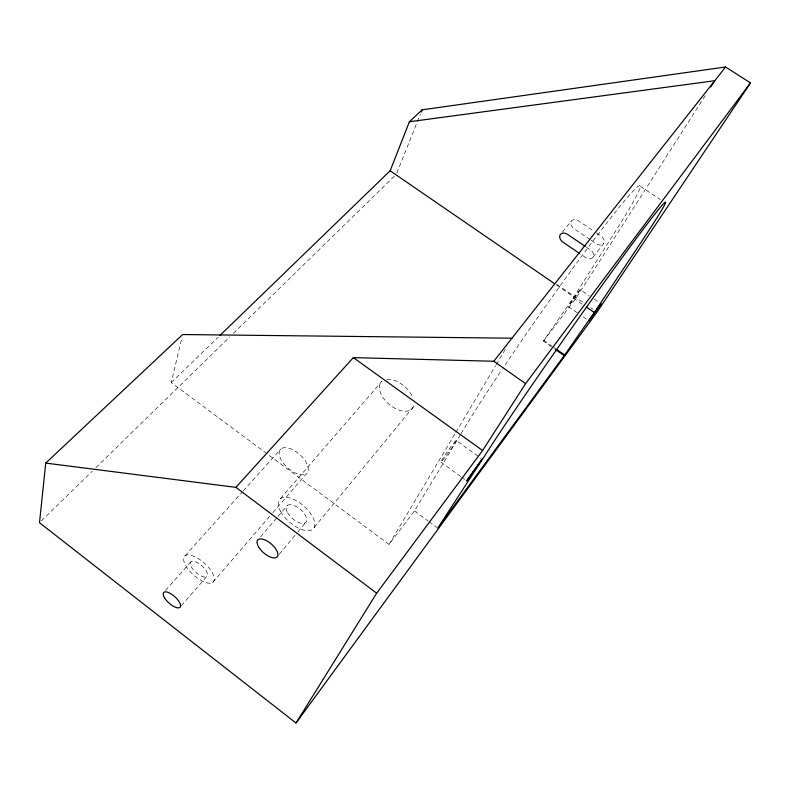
<?xml version="1.0" encoding="UTF-8"?>
<svg xmlns="http://www.w3.org/2000/svg" width="790" height="790" viewBox="0 0 790 790"><rect width="100%" height="100%" fill="white"/><g stroke="black" fill="none" stroke-linecap="round" stroke-linejoin="round"><path stroke-width="0.59" stroke-dasharray="3.95 2.96" d="M577.194 312.751L568.326 306.648L573.975 297.85L580.255 289.604L589.152 295.687M460.471 434.599L414.454 510.952L389.026 544.419L171.223 382.587L181.828 338.051M580.285 289.644L568.365 306.668M396.817 173.089L420.29 114.353M389.026 544.419L455.218 433.384M455.85 432.328L495.567 365.701M496.189 364.644L506.913 346.662M461.103 433.552L464.885 427.272A165.169 8.246 -55 0 1 502.065 369.473M551.351 346.652L543.421 341.132L573.175 297.998L614.274 233.188A165.169 8.246 -55 0 0 621.74 204.195A165.169 8.246 -55 0 0 502.776 368.407M543.421 341.132L575.92 298.344L705.49 95.234M593.083 257.185L603.758 243.35A6.231 4.533 36.4 0 0 601.012 235.993L594.9 231.875M562.352 232.122L571.18 221.328A6.202 4.513 37.9 0 1 578.626 220.884L593.883 231.184M314.252 527.414L413.101 407.265M279.196 554.304L297.099 532.786M297.87 531.848L306.431 521.568M260.591 536.785L277.191 517.391M277.981 516.462L287.461 505.383M212.737 582.428A19.286 8.018 41.7 0 0 197.905 558.332A19.286 8.018 41.7 0 0 186.203 566.42A19.286 8.018 41.7 0 0 212.737 582.428L271.997 513.648M272.807 512.72L306.441 473.684A17.834 9.006 41.6 0 0 293.732 450.241A17.834 9.006 41.6 0 0 281.122 459.79A17.834 9.006 41.6 0 0 306.441 473.684M280.45 498.589L382.054 381.126A20.431 11.791 40.4 0 0 391.307 406.021A20.431 11.791 40.4 0 0 413.99 404.095M181.394 605.673L206.664 576.601A10.833 4.503 41.7 0 0 198.27 563.053A10.833 4.503 41.7 0 0 191.773 567.664A10.833 4.503 41.7 0 0 206.664 576.601M165.475 590.446L191.091 561.65M185.008 555.814L242.402 491.854M243.221 490.946L280.934 448.918M41.258 520.995L92.371 471.087M95.896 467.65L229.831 336.856M233.356 333.41L394.605 175.943M171.223 382.587L218.198 337.142M640.433 186.381L660.4 199.643M590.15 239.607L573.994 228.675A6.202 4.513 37.9 0 1 571.19 221.319M591.157 240.288L596.203 243.705A6.231 4.533 36.4 0 0 603.767 243.34M586.328 247.102L590.258 249.778A6.31 4.523 36.6 0 1 593.093 257.175A6.31 4.523 36.6 0 1 585.479 257.471L580.374 254.005M594.09 299.074L599.027 302.461M556.535 284.183L583.909 302.975M591.009 307.843L593.033 309.236M556.634 285.101L575.92 298.344M573.175 297.998L582.22 304.209M583.109 316.82L588.027 320.217M543.826 340.49L551.766 346.02M552.753 346.701L555.726 348.775M456.195 440.455A13.262 0.711 -54.6 0 1 445.007 457.213A13.262 0.711 -54.6 0 1 444.306 456.087A13.262 0.711 -54.6 0 1 456.195 440.455L481.12 458.398M440.82 462.061L460.748 476.508M461.745 477.229L464.737 479.402M414.454 510.952L428.042 520.946M429.019 521.657L436.781 527.365M386.745 379.338A20.431 11.791 40.4 0 1 413.091 398.269M287.57 512.72A12.561 6.044 40.8 0 0 305.414 522.773A12.561 6.044 40.8 0 0 296.438 506.657A12.561 6.044 40.8 0 0 287.57 512.72M280.647 511.515A22.367 10.764 40.8 0 0 312.406 529.537A22.367 10.764 40.8 0 0 296.596 500.88A22.367 10.764 40.8 0 0 280.647 511.515"/><path stroke-width="1.19" d="M511.95 338.199L182.658 334.535L45.731 463.088L39.5 522.723L296.003 723.008L597.092 312.02L750.5 82.92L725.566 66.992L422.097 109.83L409.398 121.749L390.142 170.788L219.976 335.424M421.198 112.091L422.097 109.83M296.003 723.008L376.662 593.201L482.601 450.527L525.587 383.644L750.5 82.92M710.773 86.949L714.743 80.728L409.398 121.749M564.228 355.619L594.278 312.494L636.967 248.465A165.772 4.394 -54.9 0 0 631.072 245.502A165.772 4.394 -54.9 0 0 491.034 446.034L437.759 528.085L564.228 355.619L555.311 349.407M45.731 463.088L235.894 487.361L353.347 357.623L493.799 361.257L725.566 66.992M585.341 246.441L567.625 234.433A6.281 4.503 38 0 0 560.149 234.808A6.281 4.503 38 0 0 563.033 242.224L579.356 253.314M390.142 170.788L554.6 283.709M586.239 306.974L594.278 312.494M556.723 349.466L564.653 354.987M493.799 361.257L525.587 383.644M353.347 357.623L482.601 450.527M235.894 487.361L376.662 593.201M466.742 480.755L482.117 459.118L466.742 480.755M589.063 320.779L601.022 303.844L589.063 320.779M164.735 598.198A11.07 4.325 41.7 0 0 179.814 607.49A11.07 4.325 41.7 0 0 171.055 593.863A11.07 4.325 41.7 0 0 164.735 598.198M258.547 546.828A12.877 5.836 40.9 0 0 276.658 557.335A12.877 5.836 40.9 0 0 267.237 541.081A12.877 5.836 40.9 0 0 258.547 546.828"/></g></svg>
